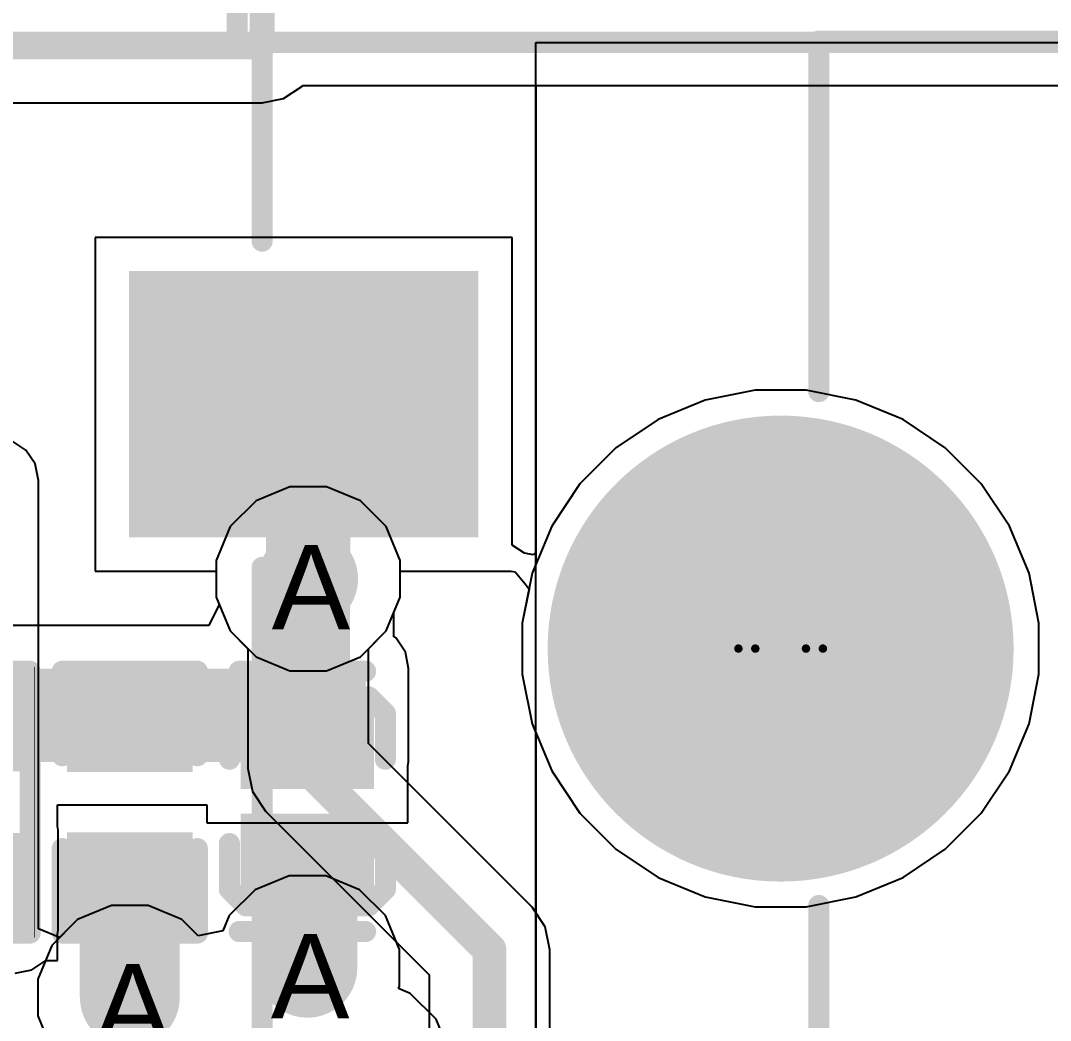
# Model space of a CAD drawing. Header units: inches. Extents: x 0 to 208, y 0 to 213.
# Drawn here: x 1.7869 to 2.0308, y 4.0991 to 4.3359 of the extents above; entities that cross this region are included whole.
import ezdxf

# ---------------------------------------------------------------- set-up
doc = ezdxf.new("R2010")
doc.units = ezdxf.units.IN
doc.header["$MEASUREMENT"] = 0
for name, color, linetype in [('Board_Outline', 216, 'Continuous'), ('Bottom Layer', 5, 'Continuous'), ('Bottom Overlay', 54, 'Continuous'), ('Bottom Paste', 16, 'Continuous'), ('Bottom Solder', 6, 'Continuous'), ('Drill Drawing', 1, 'Continuous'), ('Keep-Out Layer', 6, 'Continuous'), ('L2_GND1', 16, 'Continuous'), ('L3_SIG1', 76, 'Continuous'), ('L4_PWR', 90, 'Continuous'), ('L5_GND2', 156, 'Continuous'), ('L6_SIG2', 130, 'Continuous'), ('L7_GND3', 216, 'Continuous'), ('Multi-Layer', 9, 'Continuous'), ('Pad Holes', 156, 'Continuous'), ('Top Layer', 1, 'Continuous'), ('Top Overlay', 2, 'Continuous'), ('Top Paste', 8, 'Continuous'), ('Top Solder', 216, 'Continuous'), ('Via Holes', 16, 'Continuous')]:
    doc.layers.add(name, color=color, linetype=linetype)
doc.styles.add('Arial', font='', dxfattribs={"height": 0.2})
doc.styles.get('Arial').set_extended_font_data('Arial')

# ---------------------------------------------------------------- blocks, each defined once
blk = doc.blocks.new('10029449_111RLF_7')
at = {"layer": 'Bottom Layer'}
h = blk.add_hatch(color=5, dxfattribs=at)
edge = h.paths.add_edge_path()
edge.add_arc((0.3090542, -0.1161422), 0.0511811, 0, 360)
at = {"layer": 'Bottom Solder'}
h = blk.add_hatch(color=6, dxfattribs=at)
edge = h.paths.add_edge_path()
edge.add_arc((0.3090542, -0.1161422), 0.0551811, 0, 360)
at = {"layer": 'L2_GND1'}
h = blk.add_hatch(color=16, dxfattribs=at)
edge = h.paths.add_edge_path()
edge.add_arc((0.3090542, -0.1161422), 0.0511811, 0, 360)
at = {"layer": 'L3_SIG1'}
h = blk.add_hatch(color=76, dxfattribs=at)
edge = h.paths.add_edge_path()
edge.add_arc((0.3090542, -0.1161422), 0.0511811, 0, 360)
at = {"layer": 'L4_PWR'}
h = blk.add_hatch(color=90, dxfattribs=at)
edge = h.paths.add_edge_path()
edge.add_arc((0.3090542, -0.1161422), 0.0511811, 0, 360)
at = {"layer": 'L5_GND2'}
h = blk.add_hatch(color=156, dxfattribs=at)
edge = h.paths.add_edge_path()
edge.add_arc((0.3090542, -0.1161422), 0.0511811, 0, 360)
at = {"layer": 'L6_SIG2'}
h = blk.add_hatch(color=130, dxfattribs=at)
edge = h.paths.add_edge_path()
edge.add_arc((0.3090542, -0.1161422), 0.0511811, 0, 360)
at = {"layer": 'L7_GND3'}
h = blk.add_hatch(color=216, dxfattribs=at)
edge = h.paths.add_edge_path()
edge.add_arc((0.3090542, -0.1161422), 0.0511811, 0, 360)
at = {"layer": 'Multi-Layer'}
h = blk.add_hatch(color=9, dxfattribs=at)
edge = h.paths.add_edge_path()
edge.add_arc((0.3090542, -0.1161422), 0.0511811, 0, 360)
at = {"layer": 'Pad Holes'}
h = blk.add_hatch(color=7, dxfattribs=at)
edge = h.paths.add_edge_path()
edge.add_arc((0.3090542, -0.1161422), 0.0255905, 0, 360)
at = {"layer": 'Top Layer'}
h = blk.add_hatch(color=1, dxfattribs=at)
edge = h.paths.add_edge_path()
edge.add_arc((0.3090542, -0.1161422), 0.0511811, 0, 360)
at = {"layer": 'Top Solder'}
h = blk.add_hatch(color=216, dxfattribs=at)
edge = h.paths.add_edge_path()
edge.add_arc((0.3090542, -0.1161422), 0.0551811, 0, 360)
at = {"layer": 'Top Overlay'}
for points in [[(0.3000002, 0.0169998, 0.005, 0.005, 0), (0.3000002, -0.0552842, 0.005, 0.005, 0)], [(0.3000002, -0.1770002, 0.005, 0.005, 0), (0.3000002, -0.2600002, 0.005, 0.005, 0)], [(0.3000002, -0.2600002, 0.005, 0.005, 0), (-0.2999998, -0.2600002, 0.005, 0.005, 0)]]:
    blk.add_lwpolyline(points, format="xyseb", dxfattribs=at)
for points in [[(0.2987502, -0.0552842, 0.0025, 0.0025, 1), (0.3012502, -0.0552842, 0.0025, 0.0025, 1)], [(0.2987502, -0.1770002, 0.0025, 0.0025, 1), (0.3012502, -0.1770002, 0.0025, 0.0025, 1)], [(0.2987502, -0.2600002, 0.0025, 0.0025, 1), (0.3012502, -0.2600002, 0.0025, 0.0025, 1)], [(0.2987502, -0.2600002, 0.0025, 0.0025, 1), (0.3012502, -0.2600002, 0.0025, 0.0025, 1)]]:
    blk.add_lwpolyline(points, format="xyseb", close=True, dxfattribs=at)
blk = doc.blocks.new('DFN1006_2L__B__D____________B_98')
at = {"layer": 'Bottom Layer'}
for points in [[(-0.0206694, 0.0137777), (-0.0049214, 0.0137777), (-0.0049214, -0.0137813), (-0.0206694, -0.0137813)], [(0.0049206, 0.0137777), (0.0206686, 0.0137777), (0.0206686, -0.0137813), (0.0049206, -0.0137813)]]:
    blk.add_hatch(color=5, dxfattribs=at).paths.add_polyline_path(points)
at = {"layer": 'Bottom Paste'}
for points in [[(-0.0206694, 0.0137777), (-0.0049214, 0.0137777), (-0.0049214, -0.0137813), (-0.0206694, -0.0137813)], [(0.0049206, 0.0137777), (0.0206686, 0.0137777), (0.0206686, -0.0137813), (0.0049206, -0.0137813)]]:
    blk.add_hatch(color=16, dxfattribs=at).paths.add_polyline_path(points)
at = {"layer": 'Bottom Solder'}
for points in [[(-0.0226694, 0.0157777), (-0.0029214, 0.0157777), (-0.0029214, -0.0157813), (-0.0226694, -0.0157813)], [(0.0029206, 0.0157777), (0.0226686, 0.0157777), (0.0226686, -0.0157813), (0.0029206, -0.0157813)]]:
    blk.add_hatch(color=6, dxfattribs=at).paths.add_polyline_path(points)
at = {"layer": 'Bottom Overlay'}
for points in [[(-0.0207994, 0.0184702, 0.005, 0.005, 0), (-0.0247374, 0.0145322, 0.005, 0.005, 0)], [(-0.0207994, 0.0184702, 0.005, 0.005, 0), (-0.0099994, 0.0184702, 0.005, 0.005, 0)], [(0.0100006, 0.0184702, 0.005, 0.005, 0), (0.0208006, 0.0184702, 0.005, 0.005, 0)], [(0.0208006, 0.0184702, 0.005, 0.005, 0), (0.0247386, 0.0145322, 0.005, 0.005, 0)], [(-0.0308254, 0.0161402, 0.005, 0.005, 0), (-0.0308254, -0.0137818, 0.005, 0.005, 0)], [(0.0308246, 0.0161402, 0.005, 0.005, 0), (0.0308246, -0.0137818, 0.005, 0.005, 0)], [(-0.0247374, 0.0145322, 0.005, 0.005, 0), (-0.0247374, -0.0145338, 0.005, 0.005, 0)], [(0.0247386, 0.0145322, 0.005, 0.005, 0), (0.0247386, -0.0145338, 0.005, 0.005, 0)], [(-0.0247374, -0.0145338, 0.005, 0.005, 0), (-0.0207994, -0.0184718, 0.005, 0.005, 0)], [(0.0247386, -0.0145338, 0.005, 0.005, 0), (0.0208006, -0.0184718, 0.005, 0.005, 0)], [(-0.0207994, -0.0184718, 0.005, 0.005, 0), (-0.0196194, -0.0184718, 0.005, 0.005, 0)], [(-0.0196194, -0.0184718, 0.005, 0.005, 0), (-0.0099994, -0.0184718, 0.005, 0.005, 0)], [(0.0100006, -0.0184718, 0.005, 0.005, 0), (0.0196206, -0.0184718, 0.005, 0.005, 0)], [(0.0196206, -0.0184718, 0.005, 0.005, 0), (0.0208006, -0.0184718, 0.005, 0.005, 0)]]:
    blk.add_lwpolyline(points, format="xyseb", dxfattribs=at)
for points in [[(-0.0220494, 0.0184702, 0.0025, 0.0025, 1), (-0.0195494, 0.0184702, 0.0025, 0.0025, 1)], [(-0.0220494, 0.0184702, 0.0025, 0.0025, 1), (-0.0195494, 0.0184702, 0.0025, 0.0025, 1)], [(-0.0112494, 0.0184702, 0.0025, 0.0025, 1), (-0.0087494, 0.0184702, 0.0025, 0.0025, 1)], [(0.0087506, 0.0184702, 0.0025, 0.0025, 1), (0.0112506, 0.0184702, 0.0025, 0.0025, 1)], [(0.0195506, 0.0184702, 0.0025, 0.0025, 1), (0.0220506, 0.0184702, 0.0025, 0.0025, 1)], [(0.0195506, 0.0184702, 0.0025, 0.0025, 1), (0.0220506, 0.0184702, 0.0025, 0.0025, 1)], [(-0.0320754, 0.0161402, 0.0025, 0.0025, 1), (-0.0295754, 0.0161402, 0.0025, 0.0025, 1)], [(0.0295746, 0.0161402, 0.0025, 0.0025, 1), (0.0320746, 0.0161402, 0.0025, 0.0025, 1)], [(-0.0259874, 0.0145322, 0.0025, 0.0025, 1), (-0.0234874, 0.0145322, 0.0025, 0.0025, 1)], [(-0.0259874, 0.0145322, 0.0025, 0.0025, 1), (-0.0234874, 0.0145322, 0.0025, 0.0025, 1)], [(0.0234886, 0.0145322, 0.0025, 0.0025, 1), (0.0259886, 0.0145322, 0.0025, 0.0025, 1)], [(0.0234886, 0.0145322, 0.0025, 0.0025, 1), (0.0259886, 0.0145322, 0.0025, 0.0025, 1)], [(-0.0320754, -0.0137818, 0.0025, 0.0025, 1), (-0.0295754, -0.0137818, 0.0025, 0.0025, 1)], [(-0.0259874, -0.0145338, 0.0025, 0.0025, 1), (-0.0234874, -0.0145338, 0.0025, 0.0025, 1)], [(-0.0259874, -0.0145338, 0.0025, 0.0025, 1), (-0.0234874, -0.0145338, 0.0025, 0.0025, 1)], [(0.0234886, -0.0145338, 0.0025, 0.0025, 1), (0.0259886, -0.0145338, 0.0025, 0.0025, 1)], [(0.0234886, -0.0145338, 0.0025, 0.0025, 1), (0.0259886, -0.0145338, 0.0025, 0.0025, 1)], [(0.0295746, -0.0137818, 0.0025, 0.0025, 1), (0.0320746, -0.0137818, 0.0025, 0.0025, 1)], [(-0.0220494, -0.0184718, 0.0025, 0.0025, 1), (-0.0195494, -0.0184718, 0.0025, 0.0025, 1)], [(-0.0220494, -0.0184718, 0.0025, 0.0025, 1), (-0.0195494, -0.0184718, 0.0025, 0.0025, 1)], [(-0.0208694, -0.0184718, 0.0025, 0.0025, 1), (-0.0183694, -0.0184718, 0.0025, 0.0025, 1)], [(-0.0208694, -0.0184718, 0.0025, 0.0025, 1), (-0.0183694, -0.0184718, 0.0025, 0.0025, 1)], [(-0.0112494, -0.0184718, 0.0025, 0.0025, 1), (-0.0087494, -0.0184718, 0.0025, 0.0025, 1)], [(0.0087506, -0.0184718, 0.0025, 0.0025, 1), (0.0112506, -0.0184718, 0.0025, 0.0025, 1)], [(0.0183706, -0.0184718, 0.0025, 0.0025, 1), (0.0208706, -0.0184718, 0.0025, 0.0025, 1)], [(0.0183706, -0.0184718, 0.0025, 0.0025, 1), (0.0208706, -0.0184718, 0.0025, 0.0025, 1)], [(0.0195506, -0.0184718, 0.0025, 0.0025, 1), (0.0220506, -0.0184718, 0.0025, 0.0025, 1)], [(0.0195506, -0.0184718, 0.0025, 0.0025, 1), (0.0220506, -0.0184718, 0.0025, 0.0025, 1)]]:
    blk.add_lwpolyline(points, format="xyseb", close=True, dxfattribs=at)
blk = doc.blocks.new('RES_0402_B_416')
at = {"layer": 'Bottom Layer'}
for points in [[(-0.009499900000000002, 0.0125008), (-0.009499899999999999, -0.0124992), (-0.0274999, -0.0124992), (-0.0274999, 0.0125008)], [(0.0275001, 0.0125008), (0.0275001, -0.0124992), (0.009500100000000001, -0.0124992), (0.0095001, 0.0125008)]]:
    blk.add_hatch(color=5, dxfattribs=at).paths.add_polyline_path(points)
at = {"layer": 'Bottom Paste'}
for points in [[(-0.009499900000000002, 0.0125008), (-0.009499899999999999, -0.0124992), (-0.0274999, -0.0124992), (-0.0274999, 0.0125008)], [(0.0275001, 0.0125008), (0.0275001, -0.0124992), (0.009500100000000001, -0.0124992), (0.0095001, 0.0125008)]]:
    blk.add_hatch(color=16, dxfattribs=at).paths.add_polyline_path(points)
at = {"layer": 'Bottom Solder'}
for points in [[(-0.007334500000000002, 0.0146662), (-0.007334499999999998, -0.0146646), (-0.0296653, -0.0146646), (-0.0296653, 0.0146662)], [(0.0296655, 0.0146662), (0.0296655, -0.0146646), (0.007334700000000001, -0.0146646), (0.007334699999999999, 0.0146662)]]:
    blk.add_hatch(color=6, dxfattribs=at).paths.add_polyline_path(points)
at = {"layer": 'Bottom Overlay'}
for points in [[(0.0310001, 0.0160008, 0.005, 0.005, 0), (-0.0309999, 0.0160008, 0.005, 0.005, 0)], [(-0.0309999, -0.0159992, 0.005, 0.005, 0), (-0.0309999, 0.0160008, 0.005, 0.005, 0)], [(0.0310001, -0.0159992, 0.005, 0.005, 0), (0.0310001, 0.0160008, 0.005, 0.005, 0)], [(0.0320001, 0.0170008, 0.000127, 0.000127, 0), (-0.0319999, 0.0170008, 0.000127, 0.000127, 0)], [(0.0310001, -0.0159992, 0.005, 0.005, 0), (-0.0309999, -0.0159992, 0.005, 0.005, 0)]]:
    blk.add_lwpolyline(points, format="xyseb", dxfattribs=at)
for points in [[(-0.0322499, 0.0160008, 0.0025, 0.0025, 1), (-0.0297499, 0.0160008, 0.0025, 0.0025, 1)], [(-0.0322499, 0.0160008, 0.0025, 0.0025, 1), (-0.0297499, 0.0160008, 0.0025, 0.0025, 1)], [(0.0297501, 0.0160008, 0.0025, 0.0025, 1), (0.0322501, 0.0160008, 0.0025, 0.0025, 1)], [(0.0297501, 0.0160008, 0.0025, 0.0025, 1), (0.0322501, 0.0160008, 0.0025, 0.0025, 1)], [(-0.0320316, 0.0170008, 6.35e-05, 6.35e-05, 1), (-0.0319682, 0.0170008, 6.35e-05, 6.35e-05, 1)], [(0.0319684, 0.0170008, 6.35e-05, 6.35e-05, 1), (0.0320318, 0.0170008, 6.35e-05, 6.35e-05, 1)], [(-0.0322499, -0.0159992, 0.0025, 0.0025, 1), (-0.0297499, -0.0159992, 0.0025, 0.0025, 1)], [(-0.0322499, -0.0159992, 0.0025, 0.0025, 1), (-0.0297499, -0.0159992, 0.0025, 0.0025, 1)], [(0.0297501, -0.0159992, 0.0025, 0.0025, 1), (0.0322501, -0.0159992, 0.0025, 0.0025, 1)], [(0.0297501, -0.0159992, 0.0025, 0.0025, 1), (0.0322501, -0.0159992, 0.0025, 0.0025, 1)]]:
    blk.add_lwpolyline(points, format="xyseb", close=True, dxfattribs=at)
blk = doc.blocks.new('PJ_332D_6A_517')
at = {"layer": 'Top Layer'}
blk.add_hatch(color=1, dxfattribs=at).paths.add_polyline_path([(0.0944898, 0.1525589), (0.0944898, 0.2116139), (0.1732298, 0.2116139), (0.1732298, 0.1525589)])
at = {"layer": 'Top Paste'}
blk.add_hatch(color=8, dxfattribs=at).paths.add_polyline_path([(0.0944898, 0.1525589), (0.0944898, 0.2116139), (0.1732298, 0.2116139), (0.1732298, 0.1525589)])
at = {"layer": 'Top Solder'}
blk.add_hatch(color=216, dxfattribs=at).paths.add_polyline_path([(0.0924898, 0.1505589), (0.0924898, 0.2136139), (0.1752298, 0.2136139), (0.1752298, 0.1505589)])
at = {"layer": 'Keep-Out Layer'}
for points in [[(0.1240158, 0.2667324, 0.005984, 0.005984, 0), (0.1240158, 0.3454724, 0.005984, 0.005984, 0)], [(0.1240158, 0.2667324, 0.005984, 0.005984, 0), (0.1240158, 0.3454724, 0.005984, 0.005984, 0)], [(-0.1240162, 0.2667324, 0.005984, 0.005984, 0), (0.1240158, 0.2667324, 0.005984, 0.005984, 0)], [(-0.1240162, 0.2667324, 0.005984, 0.005984, 0), (0.1240158, 0.2667324, 0.005984, 0.005984, 0)]]:
    blk.add_lwpolyline(points, format="xyseb", dxfattribs=at)
blk.add_lwpolyline([(0.1225198, 0.2667324, 0.002992, 0.002992, 1), (0.1255118, 0.2667324, 0.002992, 0.002992, 1)], format="xyseb", close=True, dxfattribs=at)
blk.add_lwpolyline([(0.1225198, 0.2667324, 0.002992, 0.002992, 1), (0.1255118, 0.2667324, 0.002992, 0.002992, 1)], format="xyseb", close=True, dxfattribs=at)
blk.add_lwpolyline([(0.1225198, 0.2667324, 0.002992, 0.002992, 1), (0.1255118, 0.2667324, 0.002992, 0.002992, 1)], format="xyseb", close=True, dxfattribs=at)
blk.add_lwpolyline([(0.1225198, 0.2667324, 0.002992, 0.002992, 1), (0.1255118, 0.2667324, 0.002992, 0.002992, 1)], format="xyseb", close=True, dxfattribs=at)
at = {"layer": 'Top Overlay'}
for points in [[(0.1181098, 0.2667364, 0.005, 0.005, 0), (0.1181098, 0.3454764, 0.005, 0.005, 0)], [(-0.1240162, 0.2667364, 0.005, 0.005, 0), (0.1240158, 0.2667364, 0.005, 0.005, 0)], [(0.1240158, 0.2207184, 0.005, 0.005, 0), (0.1240158, 0.2667364, 0.005, 0.005, 0)], [(0.1240158, -0.0607776, 0.005, 0.005, 0), (0.1240158, 0.1434624, 0.005, 0.005, 0)]]:
    blk.add_lwpolyline(points, format="xyseb", dxfattribs=at)
for points in [[(0.1168598, 0.2667364, 0.0025, 0.0025, 1), (0.1193598, 0.2667364, 0.0025, 0.0025, 1)], [(0.1227658, 0.2667364, 0.0025, 0.0025, 1), (0.1252658, 0.2667364, 0.0025, 0.0025, 1)], [(0.1227658, 0.2667364, 0.0025, 0.0025, 1), (0.1252658, 0.2667364, 0.0025, 0.0025, 1)], [(0.1227658, 0.2207184, 0.0025, 0.0025, 1), (0.1252658, 0.2207184, 0.0025, 0.0025, 1)], [(0.1227658, 0.1434624, 0.0025, 0.0025, 1), (0.1252658, 0.1434624, 0.0025, 0.0025, 1)]]:
    blk.add_lwpolyline(points, format="xyseb", close=True, dxfattribs=at)
blk = doc.blocks.new('CAP_0402_B_564')
at = {"layer": 'Bottom Layer'}
for points in [[(-0.009500900000000001, 0.0124994), (-0.009500899999999998, -0.0125006), (-0.0275009, -0.0125006), (-0.0275009, 0.0124994)], [(0.0274991, 0.0124994), (0.0274991, -0.0125006), (0.009499100000000002, -0.0125006), (0.009499099999999998, 0.0124994)]]:
    blk.add_hatch(color=5, dxfattribs=at).paths.add_polyline_path(points)
at = {"layer": 'Bottom Paste'}
for points in [[(-0.009500900000000001, 0.0124994), (-0.009500899999999998, -0.0125006), (-0.0275009, -0.0125006), (-0.0275009, 0.0124994)], [(0.0274991, 0.0124994), (0.0274991, -0.0125006), (0.009499100000000002, -0.0125006), (0.009499099999999998, 0.0124994)]]:
    blk.add_hatch(color=16, dxfattribs=at).paths.add_polyline_path(points)
at = {"layer": 'Bottom Solder'}
for points in [[(-0.007138700000000001, 0.0148616), (-0.007138699999999999, -0.0148628), (-0.0298631, -0.0148628), (-0.0298631, 0.0148616)], [(0.0298613, 0.0148616), (0.0298613, -0.0148628), (0.007136900000000002, -0.0148628), (0.007136899999999999, 0.0148616)]]:
    blk.add_hatch(color=6, dxfattribs=at).paths.add_polyline_path(points)
at = {"layer": 'Bottom Overlay'}
for points in [[(-0.0310009, 0.0159994, 0.005, 0.005, 0), (-0.0310009, -0.0160006, 0.005, 0.005, 0)], [(-0.0310009, 0.0159994, 0.005, 0.005, 0), (-0.0110009, 0.0159994, 0.005, 0.005, 0)], [(0.0109991, 0.0159994, 0.005, 0.005, 0), (0.0309991, 0.0159994, 0.005, 0.005, 0)], [(0.0309991, 0.0159994, 0.005, 0.005, 0), (0.0309991, -0.0160006, 0.005, 0.005, 0)], [(-0.0310009, -0.0160006, 0.005, 0.005, 0), (-0.0110009, -0.0160006, 0.005, 0.005, 0)], [(0.0109991, -0.0160006, 0.005, 0.005, 0), (0.0309991, -0.0160006, 0.005, 0.005, 0)]]:
    blk.add_lwpolyline(points, format="xyseb", dxfattribs=at)
for points in [[(-0.0322509, 0.0159994, 0.0025, 0.0025, 1), (-0.0297509, 0.0159994, 0.0025, 0.0025, 1)], [(-0.0322509, 0.0159994, 0.0025, 0.0025, 1), (-0.0297509, 0.0159994, 0.0025, 0.0025, 1)], [(-0.0122509, 0.0159994, 0.0025, 0.0025, 1), (-0.0097509, 0.0159994, 0.0025, 0.0025, 1)], [(0.0097491, 0.0159994, 0.0025, 0.0025, 1), (0.0122491, 0.0159994, 0.0025, 0.0025, 1)], [(0.0297491, 0.0159994, 0.0025, 0.0025, 1), (0.0322491, 0.0159994, 0.0025, 0.0025, 1)], [(0.0297491, 0.0159994, 0.0025, 0.0025, 1), (0.0322491, 0.0159994, 0.0025, 0.0025, 1)], [(-0.0322509, -0.0160006, 0.0025, 0.0025, 1), (-0.0297509, -0.0160006, 0.0025, 0.0025, 1)], [(-0.0322509, -0.0160006, 0.0025, 0.0025, 1), (-0.0297509, -0.0160006, 0.0025, 0.0025, 1)], [(-0.0122509, -0.0160006, 0.0025, 0.0025, 1), (-0.0097509, -0.0160006, 0.0025, 0.0025, 1)], [(0.0097491, -0.0160006, 0.0025, 0.0025, 1), (0.0122491, -0.0160006, 0.0025, 0.0025, 1)], [(0.0297491, -0.0160006, 0.0025, 0.0025, 1), (0.0322491, -0.0160006, 0.0025, 0.0025, 1)], [(0.0297491, -0.0160006, 0.0025, 0.0025, 1), (0.0322491, -0.0160006, 0.0025, 0.0025, 1)]]:
    blk.add_lwpolyline(points, format="xyseb", close=True, dxfattribs=at)

msp = doc.modelspace()

# ---------------------------------------------------------------- hatches: boundary and pattern name
at = {"layer": 'Bottom Layer'}
h = msp.add_hatch(color=5, dxfattribs=at)
edge = h.paths.add_edge_path()
edge.add_arc((1.8550598, 4.2036622), 0.011811, 0, 360)
for points in [[(1.8686498, 4.1824062), (1.7606898, 4.1824062), (1.7606898, 4.1602982), (1.8686498, 4.1602982)], [(1.8666838, 4.1381562), (1.8430198, 4.1381562), (1.8430198, 4.1115422), (1.8666838, 4.1115422)], [(1.8246298, 4.1310922), (1.8009658, 4.1310922), (1.8009658, 4.1044782), (1.8246298, 4.1044782)]]:
    msp.add_hatch(color=5, dxfattribs=at).paths.add_polyline_path(points)
h = msp.add_hatch(color=5, dxfattribs=at)
edge = h.paths.add_edge_path()
edge.add_arc((1.8548718, 4.1115422), 0.011811, 0, 360)
h = msp.add_hatch(color=5, dxfattribs=at)
edge = h.paths.add_edge_path()
edge.add_arc((1.8128178, 4.1044782), 0.011811, 0, 360)
at = {"layer": 'L2_GND1'}
h = msp.add_hatch(color=16, dxfattribs=at)
edge = h.paths.add_edge_path()
edge.add_arc((1.8550598, 4.2036622), 0.011811, 0, 360)
h = msp.add_hatch(color=16, dxfattribs=at)
edge = h.paths.add_edge_path()
edge.add_arc((1.8548718, 4.1115422), 0.011811, 0, 360)
h = msp.add_hatch(color=16, dxfattribs=at)
edge = h.paths.add_edge_path()
edge.add_arc((1.8128178, 4.1044782), 0.011811, 0, 360)
at = {"layer": 'L3_SIG1'}
h = msp.add_hatch(color=76, dxfattribs=at)
edge = h.paths.add_edge_path()
edge.add_arc((1.8550598, 4.2036622), 0.011811, 0, 360)
h = msp.add_hatch(color=76, dxfattribs=at)
edge = h.paths.add_edge_path()
edge.add_arc((1.8548718, 4.1115422), 0.011811, 0, 360)
h = msp.add_hatch(color=76, dxfattribs=at)
edge = h.paths.add_edge_path()
edge.add_arc((1.8128178, 4.1044782), 0.011811, 0, 360)
at = {"layer": 'L4_PWR'}
h = msp.add_hatch(color=90, dxfattribs=at)
edge = h.paths.add_edge_path()
edge.add_arc((1.8550598, 4.2036622), 0.011811, 0, 360)
h = msp.add_hatch(color=90, dxfattribs=at)
edge = h.paths.add_edge_path()
edge.add_arc((1.8548718, 4.1115422), 0.011811, 0, 360)
h = msp.add_hatch(color=90, dxfattribs=at)
edge = h.paths.add_edge_path()
edge.add_arc((1.8128178, 4.1044782), 0.011811, 0, 360)
at = {"layer": 'L5_GND2'}
h = msp.add_hatch(color=156, dxfattribs=at)
edge = h.paths.add_edge_path()
edge.add_arc((1.8550598, 4.2036622), 0.011811, 0, 360)
h = msp.add_hatch(color=156, dxfattribs=at)
edge = h.paths.add_edge_path()
edge.add_arc((1.8548718, 4.1115422), 0.011811, 0, 360)
h = msp.add_hatch(color=156, dxfattribs=at)
edge = h.paths.add_edge_path()
edge.add_arc((1.8128178, 4.1044782), 0.011811, 0, 360)
at = {"layer": 'L6_SIG2'}
h = msp.add_hatch(color=130, dxfattribs=at)
edge = h.paths.add_edge_path()
edge.add_arc((1.8550598, 4.2036622), 0.011811, 0, 360)
h = msp.add_hatch(color=130, dxfattribs=at)
edge = h.paths.add_edge_path()
edge.add_arc((1.8548718, 4.1115422), 0.011811, 0, 360)
h = msp.add_hatch(color=130, dxfattribs=at)
edge = h.paths.add_edge_path()
edge.add_arc((1.8128178, 4.1044782), 0.011811, 0, 360)
at = {"layer": 'L7_GND3'}
h = msp.add_hatch(color=216, dxfattribs=at)
edge = h.paths.add_edge_path()
edge.add_arc((1.8550598, 4.2036622), 0.011811, 0, 360)
h = msp.add_hatch(color=216, dxfattribs=at)
edge = h.paths.add_edge_path()
edge.add_arc((1.8548718, 4.1115422), 0.011811, 0, 360)
h = msp.add_hatch(color=216, dxfattribs=at)
edge = h.paths.add_edge_path()
edge.add_arc((1.8128178, 4.1044782), 0.011811, 0, 360)
at = {"layer": 'Top Layer'}
h = msp.add_hatch(color=1, dxfattribs=at)
edge = h.paths.add_edge_path()
edge.add_arc((1.8550598, 4.2036622), 0.011811, 0, 360)
h = msp.add_hatch(color=1, dxfattribs=at)
edge = h.paths.add_edge_path()
edge.add_arc((1.8548718, 4.1115422), 0.011811, 0, 360)
h = msp.add_hatch(color=1, dxfattribs=at)
edge = h.paths.add_edge_path()
edge.add_arc((1.8128178, 4.1044782), 0.011811, 0, 360)
at = {"layer": 'Via Holes'}
h = msp.add_hatch(color=7, dxfattribs=at)
edge = h.paths.add_edge_path()
edge.add_arc((1.8550598, 4.2036622), 0.0059055, 0, 360)
h = msp.add_hatch(color=7, dxfattribs=at)
edge = h.paths.add_edge_path()
edge.add_arc((1.8548718, 4.1115422), 0.0059055, 0, 360)
h = msp.add_hatch(color=7, dxfattribs=at)
edge = h.paths.add_edge_path()
edge.add_arc((1.8128178, 4.1044782), 0.0059055, 0, 360)

# ---------------------------------------------------------------- linework, layer by layer
at = {"layer": 'Board_Outline'}
msp.add_lwpolyline([(0, 4.3307087, 0.005, 0.005, 0), (5.9055118, 4.3307087, 0.005, 0.005, 0)], format="xyseb", dxfattribs=at)
at = {"layer": 'Bottom Layer'}
for p, q in [((1.909, 3.9014726), (1.909, 4.3307092)), ((1.909, 4.3307092), (2.6543486, 4.3307092)), ((1.849225, 4.317408), (1.8535225, 4.3202795)), ((1.8535225, 4.3202795), (1.8536787, 4.3205133)), ((1.8536787, 4.3205133), (1.909, 4.3205133)), ((1.909, 4.3205133), (1.909, 4.2071225)), ((1.8441558, 4.3163997), (1.849225, 4.317408)), ((1.5961238, 4.3163997), (1.8441558, 4.3163997)), ((1.8507213, 4.2254732), (1.8427049, 4.2221527)), ((1.8593983, 4.2254732), (1.8507213, 4.2254732)), ((1.8674147, 4.2221527), (1.8593983, 4.2254732)), ((1.8427049, 4.2221527), (1.8365693, 4.2160171)), ((1.8735503, 4.2160171), (1.8674147, 4.2221527)), ((1.8365693, 4.2160171), (1.8332488, 4.2080007)), ((1.8768708, 4.2080007), (1.8735503, 4.2160171)), ((1.8332488, 4.2080007), (1.8332488, 4.1993237)), ((1.8768708, 4.1993237), (1.8768708, 4.2080007)), ((1.909, 4.2071225), (1.9081159, 4.2049881)), ((1.9081159, 4.2049881), (1.9057647, 4.193168)), ((1.8339619, 4.1976022), (1.8315634, 4.1926021)), ((1.8332488, 4.1993237), (1.8339619, 4.1976022)), ((1.8753576, 4.1956705), (1.8768708, 4.1993237)), ((1.8753576, 4.1899511), (1.8753576, 4.1956705)), ((1.8315634, 4.1926021), (1.7606898, 4.1926021)), ((1.9057647, 4.193168), (1.9057647, 4.1811164)), ((1.8758594, 4.1896158), (1.8753576, 4.1899511)), ((1.8780696, 4.186308), (1.8758594, 4.1896158)), ((1.8788457, 4.1824062), (1.8780696, 4.186308)), ((1.8788457, 4.1602982), (1.8788457, 4.1824062)), ((1.9057647, 4.1811164), (1.9081159, 4.1692963)), ((1.9081159, 4.1692963), (1.909, 4.1671619)), ((1.909, 4.1671619), (1.909, 3.9014726)), ((1.8786513, 4.1593209), (1.8788457, 4.1602982)), ((1.8786513, 4.1458722), (1.8786513, 4.1593209)), ((1.7956898, 4.145103), (1.7956898, 4.1501023)), ((1.7956898, 4.1501023), (1.8310923, 4.1501023)), ((1.8310923, 4.1501023), (1.8310923, 4.1458722)), ((1.7958847, 4.1441232), (1.7956898, 4.145103)), ((1.7958847, 4.1204592), (1.7958847, 4.1441232)), ((1.8310923, 4.1458722), (1.8786513, 4.1458722)), ((1.7956898, 4.1194794), (1.7958847, 4.1204592)), ((1.7956898, 4.1132722), (1.7956898, 4.1194794)), ((1.7895906, 4.1110394), (1.7928984, 4.1132496)), ((1.7928984, 4.1132496), (1.7929135, 4.1132722)), ((1.7929135, 4.1132722), (1.7956898, 4.1132722)), ((1.7856888, 4.1102633), (1.7895906, 4.1110394))]:
    msp.add_line(p, q, dxfattribs=at)
for points in [[(1.8549658, 4.1688402, 0.02, 0.02, 0), (1.8549658, 4.2035682, 0.02, 0.02, 0)], [(1.8549658, 4.2035682, 0.01, 0.01, 0), (1.8550598, 4.2036622, 0.01, 0.01, 0)], [(1.8548718, 4.1637462, 0.01, 0.01, 0), (1.8549658, 4.1638402, 0.01, 0.01, 0)]]:
    msp.add_lwpolyline(points, format="xyseb", dxfattribs=at)
for points in [[(1.8499658, 4.2035682, 0.01, 0.01, 1), (1.8599658, 4.2035682, 0.01, 0.01, 1)], [(1.8524658, 4.2035682, 0.005, 0.005, 1), (1.8574658, 4.2035682, 0.005, 0.005, 1)], [(1.8525598, 4.2036622, 0.005, 0.005, 1), (1.8575598, 4.2036622, 0.005, 0.005, 1)], [(1.8499658, 4.1688402, 0.01, 0.01, 1), (1.8599658, 4.1688402, 0.01, 0.01, 1)], [(1.8523718, 4.1637462, 0.005, 0.005, 1), (1.8573718, 4.1637462, 0.005, 0.005, 1)], [(1.8524658, 4.1638402, 0.005, 0.005, 1), (1.8574658, 4.1638402, 0.005, 0.005, 1)]]:
    msp.add_lwpolyline(points, format="xyseb", close=True, dxfattribs=at)
at = {"layer": 'Drill Drawing'}
for points in [[(1.9769458, 4.1871422, 0.002, 0.002, 1), (1.9569458, 4.1871422, 0.002, 0.002, 1)], [(1.9729458, 4.1871422, 0.002, 0.002, 1), (1.9609458, 4.1871422, 0.002, 0.002, 1)], [(1.9564458, 4.1871422, 0.001, 0.001, 1), (1.9574458, 4.1871422, 0.001, 0.001, 1)], [(1.9604458, 4.1871422, 0.001, 0.001, 1), (1.9614458, 4.1871422, 0.001, 0.001, 1)], [(1.9724458, 4.1871422, 0.001, 0.001, 1), (1.9734458, 4.1871422, 0.001, 0.001, 1)], [(1.9764458, 4.1871422, 0.001, 0.001, 1), (1.9774458, 4.1871422, 0.001, 0.001, 1)]]:
    msp.add_lwpolyline(points, format="xyseb", close=True, dxfattribs=at)
at = {"layer": 'L2_GND1'}
for p, q in [((1.849225, 4.317408), (1.8535225, 4.3202795)), ((1.8535225, 4.3202795), (1.8536787, 4.3205133)), ((1.8536787, 4.3205133), (2.8643592, 4.3205133)), ((1.8441558, 4.3163997), (1.849225, 4.317408)), ((1.5961238, 4.3163997), (1.8441558, 4.3163997)), ((1.8507213, 4.2254732), (1.8427049, 4.2221527)), ((1.8593983, 4.2254732), (1.8507213, 4.2254732)), ((1.8674147, 4.2221527), (1.8593983, 4.2254732)), ((1.8427049, 4.2221527), (1.8365693, 4.2160171)), ((1.8735503, 4.2160171), (1.8674147, 4.2221527)), ((1.8365693, 4.2160171), (1.8332488, 4.2080007)), ((1.8768708, 4.2080007), (1.8735503, 4.2160171)), ((1.8332488, 4.2080007), (1.8332488, 4.1993237)), ((1.8768708, 4.1993237), (1.8768708, 4.2080007)), ((1.8332488, 4.1993237), (1.8365693, 4.1913073)), ((1.8735503, 4.1913073), (1.8768708, 4.1993237)), ((1.8365693, 4.1913073), (1.8427049, 4.1851717)), ((1.8674147, 4.1851717), (1.8735503, 4.1913073)), ((1.8427049, 4.1851717), (1.8507213, 4.1818512)), ((1.8593983, 4.1818512), (1.8674147, 4.1851717)), ((1.8507213, 4.1818512), (1.8593983, 4.1818512)), ((1.8505333, 4.1333532), (1.8425169, 4.1300327)), ((1.8592103, 4.1333532), (1.8505333, 4.1333532)), ((1.8672267, 4.1300327), (1.8592103, 4.1333532)), ((1.8425169, 4.1300327), (1.8363813, 4.1238971)), ((1.8733623, 4.1238971), (1.8672267, 4.1300327)), ((1.8084793, 4.1262892), (1.8004629, 4.1229687)), ((1.8171563, 4.1262892), (1.8084793, 4.1262892)), ((1.8251727, 4.1229687), (1.8171563, 4.1262892)), ((1.8004629, 4.1229687), (1.7943273, 4.1168331)), ((1.8289996, 4.1191418), (1.8251727, 4.1229687)), ((1.8363813, 4.1238971), (1.8348818, 4.120277)), ((1.8766828, 4.1158807), (1.8733623, 4.1238971)), ((1.8348818, 4.120277), (1.8289996, 4.1191418)), ((1.7943273, 4.1168331), (1.7910068, 4.1088167)), ((1.8766828, 4.1072037), (1.8766828, 4.1158807)), ((1.7910068, 4.1088167), (1.7910068, 4.1001397)), ((1.8764494, 4.1066403), (1.8766828, 4.1072037)), ((1.8792247, 4.1054907), (1.8764494, 4.1066403)), ((1.8853603, 4.0993551), (1.8792247, 4.1054907)), ((1.7910068, 4.1001397), (1.7943273, 4.0921233)), ((1.8886808, 4.0913387), (1.8853603, 4.0993551))]:
    msp.add_line(p, q, dxfattribs=at)
at = {"layer": 'L3_SIG1'}
for p, q in [((1.849225, 4.317408), (1.8535225, 4.3202795)), ((1.8535225, 4.3202795), (1.8536787, 4.3205133)), ((1.8536787, 4.3205133), (2.8972846, 4.3205133)), ((1.8441558, 4.3163997), (1.849225, 4.317408)), ((1.5961238, 4.3163997), (1.8441558, 4.3163997)), ((1.96092, 4.2483233), (1.9490999, 4.2459721)), ((1.9729716, 4.2483233), (1.96092, 4.2483233)), ((1.9847917, 4.2459721), (1.9729716, 4.2483233)), ((1.9490999, 4.2459721), (1.9379657, 4.2413602)), ((1.9959259, 4.2413602), (1.9847917, 4.2459721)), ((1.9379657, 4.2413602), (1.9279451, 4.2346646)), ((2.0059465, 4.2346646), (1.9959259, 4.2413602)), ((1.9279451, 4.2346646), (1.9194234, 4.2261429)), ((2.0144682, 4.2261429), (2.0059465, 4.2346646)), ((1.8507213, 4.2254732), (1.8427049, 4.2221527)), ((1.8593983, 4.2254732), (1.8507213, 4.2254732)), ((1.8674147, 4.2221527), (1.8593983, 4.2254732)), ((1.9194234, 4.2261429), (1.9127278, 4.2161223)), ((2.0211638, 4.2161223), (2.0144682, 4.2261429)), ((1.8427049, 4.2221527), (1.8365693, 4.2160171)), ((1.8735503, 4.2160171), (1.8674147, 4.2221527)), ((1.8365693, 4.2160171), (1.8332488, 4.2080007)), ((1.8768708, 4.2080007), (1.8735503, 4.2160171)), ((1.9127278, 4.2161223), (1.9081159, 4.2049881)), ((2.0257757, 4.2049881), (2.0211638, 4.2161223)), ((1.8332488, 4.2080007), (1.8332488, 4.1993237)), ((1.8768708, 4.1993237), (1.8768708, 4.2080007)), ((1.9081159, 4.2049881), (1.9057647, 4.193168)), ((2.0281269, 4.193168), (2.0257757, 4.2049881)), ((1.8332488, 4.1993237), (1.8365693, 4.1913073)), ((1.8735503, 4.1913073), (1.8768708, 4.1993237)), ((1.9057647, 4.193168), (1.9057647, 4.1811164)), ((2.0281269, 4.1811164), (2.0281269, 4.193168)), ((1.8365693, 4.1913073), (1.8407855, 4.1870911)), ((1.8693341, 4.1870911), (1.8735503, 4.1913073)), ((1.8407855, 4.1870911), (1.8407855, 4.1587607)), ((1.8693341, 4.1646729), (1.8693341, 4.1870911)), ((1.9057647, 4.1811164), (1.9081159, 4.1692963)), ((2.0257757, 4.1692963), (2.0281269, 4.1811164)), ((1.9081159, 4.1692963), (1.9127278, 4.1581621)), ((2.0211638, 4.1581621), (2.0257757, 4.1692963)), ((1.9080932, 4.1259137), (1.8693341, 4.1646729)), ((1.8407855, 4.1587607), (1.8407854, 4.1587602)), ((1.8407854, 4.1587602), (1.8418721, 4.1532977)), ((1.9127278, 4.1581621), (1.9194234, 4.1481415)), ((2.0144682, 4.1481415), (2.0211638, 4.1581621)), ((1.8418721, 4.1532977), (1.8449663, 4.1486667)), ((1.8449663, 4.1486667), (1.8837257, 4.1099074)), ((1.9194234, 4.1481415), (1.9279451, 4.1396198)), ((2.0059465, 4.1396198), (2.0144682, 4.1481415)), ((1.9279451, 4.1396198), (1.9379657, 4.1329242)), ((1.9959259, 4.1329242), (2.0059465, 4.1396198)), ((1.9379657, 4.1329242), (1.9490999, 4.1283123)), ((1.9847917, 4.1283123), (1.9959259, 4.1329242)), ((1.9490999, 4.1283123), (1.96092, 4.1259611)), ((1.9729716, 4.1259611), (1.9847917, 4.1283123)), ((1.9080935, 4.1259135), (1.9080932, 4.1259137)), ((1.9111877, 4.1212826), (1.9080935, 4.1259135)), ((1.96092, 4.1259611), (1.9729716, 4.1259611)), ((1.9122744, 4.11582), (1.9111877, 4.1212826)), ((1.9122743, 4.1158195), (1.9122744, 4.11582)), ((1.9122743, 3.8724811), (1.9122743, 4.1158195)), ((1.8837257, 4.1099074), (1.8837257, 3.8665689))]:
    msp.add_line(p, q, dxfattribs=at)
for points in [[(1.8550598, 4.1587602, 0.008, 0.008, 0), (1.8550598, 4.2036622, 0.008, 0.008, 0)], [(1.8550598, 4.1587602, 0.008, 0.008, 0), (1.898, 4.11582, 0.008, 0.008, 0)], [(1.898, 3.8665684, 0.008, 0.008, 0), (1.898, 4.11582, 0.008, 0.008, 0)]]:
    msp.add_lwpolyline(points, format="xyseb", dxfattribs=at)
for points in [[(1.8530598, 4.2036622, 0.004, 0.004, 1), (1.8570598, 4.2036622, 0.004, 0.004, 1)], [(1.8530598, 4.1587602, 0.004, 0.004, 1), (1.8570598, 4.1587602, 0.004, 0.004, 1)], [(1.8530598, 4.1587602, 0.004, 0.004, 1), (1.8570598, 4.1587602, 0.004, 0.004, 1)], [(1.896, 4.11582, 0.004, 0.004, 1), (1.9, 4.11582, 0.004, 0.004, 1)], [(1.896, 4.11582, 0.004, 0.004, 1), (1.9, 4.11582, 0.004, 0.004, 1)]]:
    msp.add_lwpolyline(points, format="xyseb", close=True, dxfattribs=at)
at = {"layer": 'L4_PWR'}
for p, q in [((1.849225, 4.317408), (1.8535225, 4.3202795)), ((1.8535225, 4.3202795), (1.8536787, 4.3205133)), ((1.8536787, 4.3205133), (2.8643592, 4.3205133)), ((1.8441558, 4.3163997), (1.849225, 4.317408)), ((1.5961238, 4.3163997), (1.8441558, 4.3163997)), ((1.96092, 4.2483233), (1.9490999, 4.2459721)), ((1.9729716, 4.2483233), (1.96092, 4.2483233)), ((1.9847917, 4.2459721), (1.9729716, 4.2483233)), ((1.9490999, 4.2459721), (1.9379657, 4.2413602)), ((1.9959259, 4.2413602), (1.9847917, 4.2459721)), ((1.9379657, 4.2413602), (1.9279451, 4.2346646)), ((2.0059465, 4.2346646), (1.9959259, 4.2413602)), ((1.7882096, 4.2341707), (1.7849018, 4.2363809)), ((1.7904198, 4.2308629), (1.7882096, 4.2341707)), ((1.9279451, 4.2346646), (1.9194234, 4.2261429)), ((2.0144682, 4.2261429), (2.0059465, 4.2346646)), ((1.7911959, 4.2269611), (1.7904198, 4.2308629)), ((1.7911959, 4.1207728), (1.7911959, 4.2269611)), ((1.8507213, 4.2254732), (1.8427049, 4.2221527)), ((1.8593983, 4.2254732), (1.8507213, 4.2254732)), ((1.8674147, 4.2221527), (1.8593983, 4.2254732)), ((1.9194234, 4.2261429), (1.9127278, 4.2161223)), ((2.0211638, 4.2161223), (2.0144682, 4.2261429)), ((1.8427049, 4.2221527), (1.8365693, 4.2160171)), ((1.8735503, 4.2160171), (1.8674147, 4.2221527)), ((1.8365693, 4.2160171), (1.8332488, 4.2080007)), ((1.8768708, 4.2080007), (1.8735503, 4.2160171)), ((1.9127278, 4.2161223), (1.9081159, 4.2049881)), ((2.0257757, 4.2049881), (2.0211638, 4.2161223)), ((1.8332488, 4.2080007), (1.8332488, 4.1993237)), ((1.8768708, 4.1993237), (1.8768708, 4.2080007)), ((1.9081159, 4.2049881), (1.9057647, 4.193168)), ((2.0281269, 4.193168), (2.0257757, 4.2049881)), ((1.8332488, 4.1993237), (1.8365693, 4.1913073)), ((1.8735503, 4.1913073), (1.8768708, 4.1993237)), ((1.9057647, 4.193168), (1.9057647, 4.1811164)), ((2.0281269, 4.1811164), (2.0281269, 4.193168)), ((1.8365693, 4.1913073), (1.8427049, 4.1851717)), ((1.8674147, 4.1851717), (1.8735503, 4.1913073)), ((1.8427049, 4.1851717), (1.8507213, 4.1818512)), ((1.8593983, 4.1818512), (1.8674147, 4.1851717)), ((1.8507213, 4.1818512), (1.8593983, 4.1818512)), ((1.9057647, 4.1811164), (1.9081159, 4.1692963)), ((2.0257757, 4.1692963), (2.0281269, 4.1811164)), ((1.9081159, 4.1692963), (1.9127278, 4.1581621)), ((2.0211638, 4.1581621), (2.0257757, 4.1692963)), ((1.9127278, 4.1581621), (1.9194234, 4.1481415)), ((2.0144682, 4.1481415), (2.0211638, 4.1581621)), ((1.9194234, 4.1481415), (1.9279451, 4.1396198)), ((2.0059465, 4.1396198), (2.0144682, 4.1481415)), ((1.9279451, 4.1396198), (1.9379657, 4.1329242)), ((1.9959259, 4.1329242), (2.0059465, 4.1396198)), ((1.8505333, 4.1333532), (1.8425169, 4.1300327)), ((1.8592103, 4.1333532), (1.8505333, 4.1333532)), ((1.8672267, 4.1300327), (1.8592103, 4.1333532)), ((1.9379657, 4.1329242), (1.9490999, 4.1283123)), ((1.9847917, 4.1283123), (1.9959259, 4.1329242)), ((1.8425169, 4.1300327), (1.8363813, 4.1238971)), ((1.8733623, 4.1238971), (1.8672267, 4.1300327)), ((1.9490999, 4.1283123), (1.96092, 4.1259611)), ((1.9729716, 4.1259611), (1.9847917, 4.1283123)), ((1.8084793, 4.1262892), (1.8004629, 4.1229687)), ((1.8171563, 4.1262892), (1.8084793, 4.1262892)), ((1.8251727, 4.1229687), (1.8171563, 4.1262892)), ((1.96092, 4.1259611), (1.9729716, 4.1259611)), ((1.8004629, 4.1229687), (1.7961959, 4.1187017)), ((1.8289996, 4.1191418), (1.8251727, 4.1229687)), ((1.8363813, 4.1238971), (1.8348818, 4.120277)), ((1.8766828, 4.1158807), (1.8733623, 4.1238971)), ((1.7961959, 4.1187017), (1.7911959, 4.1207728)), ((1.8348818, 4.120277), (1.8289996, 4.1191418)), ((1.8766828, 4.1072037), (1.8766828, 4.1158807)), ((1.8764494, 4.1066403), (1.8766828, 4.1072037)), ((1.8792247, 4.1054907), (1.8764494, 4.1066403)), ((1.8853603, 4.0993551), (1.8792247, 4.1054907)), ((1.8886808, 4.0913387), (1.8853603, 4.0993551))]:
    msp.add_line(p, q, dxfattribs=at)
at = {"layer": 'L5_GND2'}
for p, q in [((1.849225, 4.317408), (1.8535225, 4.3202795)), ((1.8535225, 4.3202795), (1.8536787, 4.3205133)), ((1.8536787, 4.3205133), (2.8972846, 4.3205133)), ((1.8441558, 4.3163997), (1.849225, 4.317408)), ((1.5961238, 4.3163997), (1.8441558, 4.3163997)), ((1.96092, 4.2483233), (1.9490999, 4.2459721)), ((1.9729716, 4.2483233), (1.96092, 4.2483233)), ((1.9847917, 4.2459721), (1.9729716, 4.2483233)), ((1.9490999, 4.2459721), (1.9379657, 4.2413602)), ((1.9959259, 4.2413602), (1.9847917, 4.2459721)), ((1.9379657, 4.2413602), (1.9279451, 4.2346646)), ((2.0059465, 4.2346646), (1.9959259, 4.2413602)), ((1.9279451, 4.2346646), (1.9194234, 4.2261429)), ((2.0144682, 4.2261429), (2.0059465, 4.2346646)), ((1.8507213, 4.2254732), (1.8427049, 4.2221527)), ((1.8593983, 4.2254732), (1.8507213, 4.2254732)), ((1.8674147, 4.2221527), (1.8593983, 4.2254732)), ((1.9194234, 4.2261429), (1.9127278, 4.2161223)), ((2.0211638, 4.2161223), (2.0144682, 4.2261429)), ((1.8427049, 4.2221527), (1.8365693, 4.2160171)), ((1.8735503, 4.2160171), (1.8674147, 4.2221527)), ((1.8365693, 4.2160171), (1.8332488, 4.2080007)), ((1.8768708, 4.2080007), (1.8735503, 4.2160171)), ((1.9127278, 4.2161223), (1.9081159, 4.2049881)), ((2.0257757, 4.2049881), (2.0211638, 4.2161223)), ((1.8332488, 4.2080007), (1.8332488, 4.1993237)), ((1.8768708, 4.1993237), (1.8768708, 4.2080007)), ((1.9081159, 4.2049881), (1.9057647, 4.193168)), ((2.0281269, 4.193168), (2.0257757, 4.2049881)), ((1.8332488, 4.1993237), (1.8365693, 4.1913073)), ((1.8735503, 4.1913073), (1.8768708, 4.1993237)), ((1.9057647, 4.193168), (1.9057647, 4.1811164)), ((2.0281269, 4.1811164), (2.0281269, 4.193168)), ((1.8365693, 4.1913073), (1.8427049, 4.1851717)), ((1.8674147, 4.1851717), (1.8735503, 4.1913073)), ((1.8427049, 4.1851717), (1.8507213, 4.1818512)), ((1.8593983, 4.1818512), (1.8674147, 4.1851717)), ((1.8507213, 4.1818512), (1.8593983, 4.1818512)), ((1.9057647, 4.1811164), (1.9081159, 4.1692963)), ((2.0257757, 4.1692963), (2.0281269, 4.1811164)), ((1.9081159, 4.1692963), (1.9127278, 4.1581621)), ((2.0211638, 4.1581621), (2.0257757, 4.1692963)), ((1.9127278, 4.1581621), (1.9194234, 4.1481415)), ((2.0144682, 4.1481415), (2.0211638, 4.1581621)), ((1.9194234, 4.1481415), (1.9279451, 4.1396198)), ((2.0059465, 4.1396198), (2.0144682, 4.1481415)), ((1.9279451, 4.1396198), (1.9379657, 4.1329242)), ((1.9959259, 4.1329242), (2.0059465, 4.1396198)), ((1.9379657, 4.1329242), (1.9490999, 4.1283123)), ((1.9847917, 4.1283123), (1.9959259, 4.1329242)), ((1.9490999, 4.1283123), (1.96092, 4.1259611)), ((1.9729716, 4.1259611), (1.9847917, 4.1283123)), ((1.96092, 4.1259611), (1.9729716, 4.1259611))]:
    msp.add_line(p, q, dxfattribs=at)
at = {"layer": 'L6_SIG2'}
for p, q in [((1.849225, 4.317408), (1.8535225, 4.3202795)), ((1.8535225, 4.3202795), (1.8536787, 4.3205133)), ((1.8536787, 4.3205133), (2.8972846, 4.3205133)), ((1.8441558, 4.3163997), (1.849225, 4.317408)), ((1.5961238, 4.3163997), (1.8441558, 4.3163997)), ((1.96092, 4.2483233), (1.9490999, 4.2459721)), ((1.9729716, 4.2483233), (1.96092, 4.2483233)), ((1.9847917, 4.2459721), (1.9729716, 4.2483233)), ((1.9490999, 4.2459721), (1.9379657, 4.2413602)), ((1.9959259, 4.2413602), (1.9847917, 4.2459721)), ((1.9379657, 4.2413602), (1.9279451, 4.2346646)), ((2.0059465, 4.2346646), (1.9959259, 4.2413602)), ((1.9279451, 4.2346646), (1.9194234, 4.2261429)), ((2.0144682, 4.2261429), (2.0059465, 4.2346646)), ((1.8507213, 4.2254732), (1.8427049, 4.2221527)), ((1.8593983, 4.2254732), (1.8507213, 4.2254732)), ((1.8674147, 4.2221527), (1.8593983, 4.2254732)), ((1.9194234, 4.2261429), (1.9127278, 4.2161223)), ((2.0211638, 4.2161223), (2.0144682, 4.2261429)), ((1.8427049, 4.2221527), (1.8365693, 4.2160171)), ((1.8735503, 4.2160171), (1.8674147, 4.2221527)), ((1.8365693, 4.2160171), (1.8332488, 4.2080007)), ((1.8768708, 4.2080007), (1.8735503, 4.2160171)), ((1.9127278, 4.2161223), (1.9081159, 4.2049881)), ((2.0257757, 4.2049881), (2.0211638, 4.2161223)), ((1.8332488, 4.2080007), (1.8332488, 4.1993237)), ((1.8768708, 4.1993237), (1.8768708, 4.2080007)), ((1.9081159, 4.2049881), (1.9057647, 4.193168)), ((2.0281269, 4.193168), (2.0257757, 4.2049881)), ((1.8332488, 4.1993237), (1.8365693, 4.1913073)), ((1.8735503, 4.1913073), (1.8768708, 4.1993237)), ((1.9057647, 4.193168), (1.9057647, 4.1811164)), ((2.0281269, 4.1811164), (2.0281269, 4.193168)), ((1.8365693, 4.1913073), (1.8427049, 4.1851717)), ((1.8674147, 4.1851717), (1.8735503, 4.1913073)), ((1.8427049, 4.1851717), (1.8507213, 4.1818512)), ((1.8593983, 4.1818512), (1.8674147, 4.1851717)), ((1.8507213, 4.1818512), (1.8593983, 4.1818512)), ((1.9057647, 4.1811164), (1.9081159, 4.1692963)), ((2.0257757, 4.1692963), (2.0281269, 4.1811164)), ((1.9081159, 4.1692963), (1.9127278, 4.1581621)), ((2.0211638, 4.1581621), (2.0257757, 4.1692963)), ((1.9127278, 4.1581621), (1.9194234, 4.1481415)), ((2.0144682, 4.1481415), (2.0211638, 4.1581621)), ((1.9194234, 4.1481415), (1.9279451, 4.1396198)), ((2.0059465, 4.1396198), (2.0144682, 4.1481415)), ((1.9279451, 4.1396198), (1.9379657, 4.1329242)), ((1.9959259, 4.1329242), (2.0059465, 4.1396198)), ((1.9379657, 4.1329242), (1.9490999, 4.1283123)), ((1.9847917, 4.1283123), (1.9959259, 4.1329242)), ((1.9490999, 4.1283123), (1.96092, 4.1259611)), ((1.9729716, 4.1259611), (1.9847917, 4.1283123)), ((1.96092, 4.1259611), (1.9729716, 4.1259611))]:
    msp.add_line(p, q, dxfattribs=at)
at = {"layer": 'L7_GND3'}
for p, q in [((1.849225, 4.317408), (1.8535225, 4.3202795)), ((1.8535225, 4.3202795), (1.8536787, 4.3205133)), ((1.8536787, 4.3205133), (2.8972846, 4.3205133)), ((1.8441558, 4.3163997), (1.849225, 4.317408)), ((1.5961238, 4.3163997), (1.8441558, 4.3163997)), ((1.96092, 4.2483233), (1.9490999, 4.2459721)), ((1.9729716, 4.2483233), (1.96092, 4.2483233)), ((1.9847917, 4.2459721), (1.9729716, 4.2483233)), ((1.9490999, 4.2459721), (1.9379657, 4.2413602)), ((1.9959259, 4.2413602), (1.9847917, 4.2459721)), ((1.9379657, 4.2413602), (1.9279451, 4.2346646)), ((2.0059465, 4.2346646), (1.9959259, 4.2413602)), ((1.9279451, 4.2346646), (1.9194234, 4.2261429)), ((2.0144682, 4.2261429), (2.0059465, 4.2346646)), ((1.8507213, 4.2254732), (1.8427049, 4.2221527)), ((1.8593983, 4.2254732), (1.8507213, 4.2254732)), ((1.8674147, 4.2221527), (1.8593983, 4.2254732)), ((1.9194234, 4.2261429), (1.9127278, 4.2161223)), ((2.0211638, 4.2161223), (2.0144682, 4.2261429)), ((1.8427049, 4.2221527), (1.8365693, 4.2160171)), ((1.8735503, 4.2160171), (1.8674147, 4.2221527)), ((1.8365693, 4.2160171), (1.8332488, 4.2080007)), ((1.8768708, 4.2080007), (1.8735503, 4.2160171)), ((1.9127278, 4.2161223), (1.9081159, 4.2049881)), ((2.0257757, 4.2049881), (2.0211638, 4.2161223)), ((1.8332488, 4.2080007), (1.8332488, 4.1993237)), ((1.8768708, 4.1993237), (1.8768708, 4.2080007)), ((1.9081159, 4.2049881), (1.9057647, 4.193168)), ((2.0281269, 4.193168), (2.0257757, 4.2049881)), ((1.8332488, 4.1993237), (1.8365693, 4.1913073)), ((1.8735503, 4.1913073), (1.8768708, 4.1993237)), ((1.9057647, 4.193168), (1.9057647, 4.1811164)), ((2.0281269, 4.1811164), (2.0281269, 4.193168)), ((1.8365693, 4.1913073), (1.8427049, 4.1851717)), ((1.8674147, 4.1851717), (1.8735503, 4.1913073)), ((1.8427049, 4.1851717), (1.8507213, 4.1818512)), ((1.8593983, 4.1818512), (1.8674147, 4.1851717)), ((1.8507213, 4.1818512), (1.8593983, 4.1818512)), ((1.9057647, 4.1811164), (1.9081159, 4.1692963)), ((2.0257757, 4.1692963), (2.0281269, 4.1811164)), ((1.9081159, 4.1692963), (1.9127278, 4.1581621)), ((2.0211638, 4.1581621), (2.0257757, 4.1692963)), ((1.9127278, 4.1581621), (1.9194234, 4.1481415)), ((2.0144682, 4.1481415), (2.0211638, 4.1581621)), ((1.9194234, 4.1481415), (1.9279451, 4.1396198)), ((2.0059465, 4.1396198), (2.0144682, 4.1481415)), ((1.9279451, 4.1396198), (1.9379657, 4.1329242)), ((1.9959259, 4.1329242), (2.0059465, 4.1396198)), ((1.9379657, 4.1329242), (1.9490999, 4.1283123)), ((1.9847917, 4.1283123), (1.9959259, 4.1329242)), ((1.9490999, 4.1283123), (1.96092, 4.1259611)), ((1.9729716, 4.1259611), (1.9847917, 4.1283123)), ((1.96092, 4.1259611), (1.9729716, 4.1259611))]:
    msp.add_line(p, q, dxfattribs=at)
at = {"layer": 'Top Layer'}
for p, q in [((1.909, 3.9014726), (1.909, 4.3307092)), ((1.909, 4.3307092), (2.6543486, 4.3307092)), ((1.849225, 4.317408), (1.8535225, 4.3202795)), ((1.8535225, 4.3202795), (1.8536787, 4.3205133)), ((1.8536787, 4.3205133), (1.909, 4.3205133)), ((1.909, 4.3205133), (1.909, 4.2099229)), ((1.8441558, 4.3163997), (1.849225, 4.317408)), ((1.5961238, 4.3163997), (1.8441558, 4.3163997)), ((1.9033698, 4.2845277), (1.8046298, 4.2845277)), ((1.8046298, 4.2845277), (1.8046298, 4.2054727)), ((1.9033698, 4.2116011), (1.9033698, 4.2845277)), ((1.9062692, 4.2097553), (1.9033698, 4.2116011)), ((1.9083699, 4.2093608), (1.9062692, 4.2097553)), ((1.909, 4.2099229), (1.9083699, 4.2093608)), ((1.8046298, 4.2054727), (1.8332488, 4.2054727)), ((1.8332488, 4.2054727), (1.8332488, 4.1993237)), ((1.8768708, 4.1993237), (1.8768708, 4.2054727)), ((1.8768708, 4.2054727), (1.898671, 4.2054727)), ((1.898671, 4.2054727), (1.8988073, 4.2054726)), ((1.8988073, 4.2054726), (1.8988077, 4.2054727)), ((1.8988077, 4.2054727), (1.9031143, 4.2054725)), ((1.9031143, 4.2054725), (1.9040903, 4.2053284)), ((1.9040903, 4.2053284), (1.9064489, 4.2024756)), ((1.9064489, 4.2024756), (1.9073592, 4.201184)), ((1.9073592, 4.201184), (1.9057647, 4.193168)), ((1.8332488, 4.1993237), (1.8365693, 4.1913073)), ((1.8735503, 4.1913073), (1.8768708, 4.1993237)), ((1.9057647, 4.193168), (1.9057647, 4.1811164)), ((1.8365693, 4.1913073), (1.8427049, 4.1851717)), ((1.8674147, 4.1851717), (1.8735503, 4.1913073)), ((1.8427049, 4.1851717), (1.8507213, 4.1818512)), ((1.8593983, 4.1818512), (1.8674147, 4.1851717)), ((1.8507213, 4.1818512), (1.8593983, 4.1818512)), ((1.9057647, 4.1811164), (1.9081159, 4.1692963)), ((1.9081159, 4.1692963), (1.909, 4.1671619)), ((1.909, 4.1671619), (1.909, 3.9014726))]:
    msp.add_line(p, q, dxfattribs=at)
for points in [[(1.8550598, 4.2331902, 0.02, 0.02, 0), (1.8668698, 4.2450002, 0.02, 0.02, 0)], [(1.8550598, 4.2036622, 0.02, 0.02, 0), (1.8550598, 4.2331902, 0.02, 0.02, 0)]]:
    msp.add_lwpolyline(points, format="xyseb", dxfattribs=at)
for points in [[(1.8618698, 4.2450002, 0.01, 0.01, 1), (1.8718698, 4.2450002, 0.01, 0.01, 1)], [(1.8500598, 4.2331902, 0.01, 0.01, 1), (1.8600598, 4.2331902, 0.01, 0.01, 1)], [(1.8500598, 4.2331902, 0.01, 0.01, 1), (1.8600598, 4.2331902, 0.01, 0.01, 1)], [(1.8500598, 4.2036622, 0.01, 0.01, 1), (1.8600598, 4.2036622, 0.01, 0.01, 1)]]:
    msp.add_lwpolyline(points, format="xyseb", close=True, dxfattribs=at)

# ---------------------------------------------------------------- block references
msp.add_blockref('PJ_332D_6A_517', (1.72014, 4.0629138))
for name, p, rotation in [('10029449_111RLF_7', (2.276, 4.071), 180), ('RES_0402_B_416', (1.773189, 4.1507723), 270), ('CAP_0402_B_564', (1.8128152, 4.1507731), 90), ('DFN1006_2L__B__D____________B_98', (1.85487, 4.1509516), 90)]:
    msp.add_blockref(name, p, dxfattribs=dict(rotation=rotation))

# ---------------------------------------------------------------- texts
at = {"layer": 'Drill Drawing', "style": 'Arial'}
for p in [(1.8463953, 4.1916655), (1.8462073, 4.0995455), (1.8041533, 4.0924815)]:
    msp.add_text('A', height=0.02, dxfattribs=at).set_placement(p)

doc.saveas('drawing.dxf')
